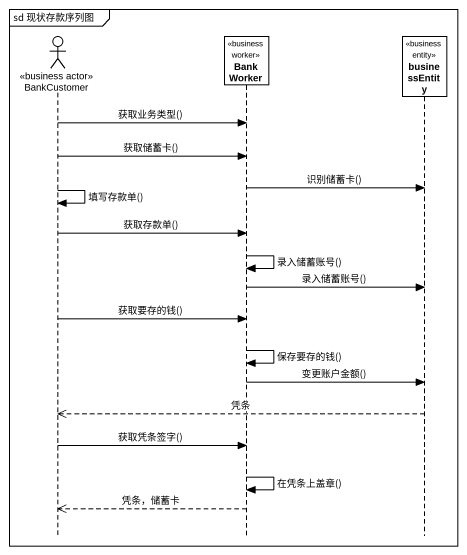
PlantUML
@startuml
mainframe sd 现状存款序列图
hide footbox
actor BankCustomer <<business actor>>
participant BankWorker <<business worker>>
participant businessEntity <<business entity>>

BankCustomer -> BankWorker : 获取业务类型()
BankCustomer -> BankWorker : 获取储蓄卡()
BankWorker -> businessEntity : 识别储蓄卡()
BankCustomer -> BankCustomer : 填写存款单()
BankCustomer -> BankWorker : 获取存款单()
BankWorker -> BankWorker : 录入储蓄账号()
BankWorker -> businessEntity : 录入储蓄账号()
BankCustomer -> BankWorker : 获取要存的钱()
BankWorker -> BankWorker : 保存要存的钱()
BankWorker -> businessEntity : 变更账户金额()
businessEntity -->> BankCustomer : 凭条
BankCustomer -> BankWorker : 获取凭条签字()
BankWorker -> BankWorker : 在凭条上盖章()
BankWorker -->> BankCustomer : 凭条，储蓄卡
@enduml
